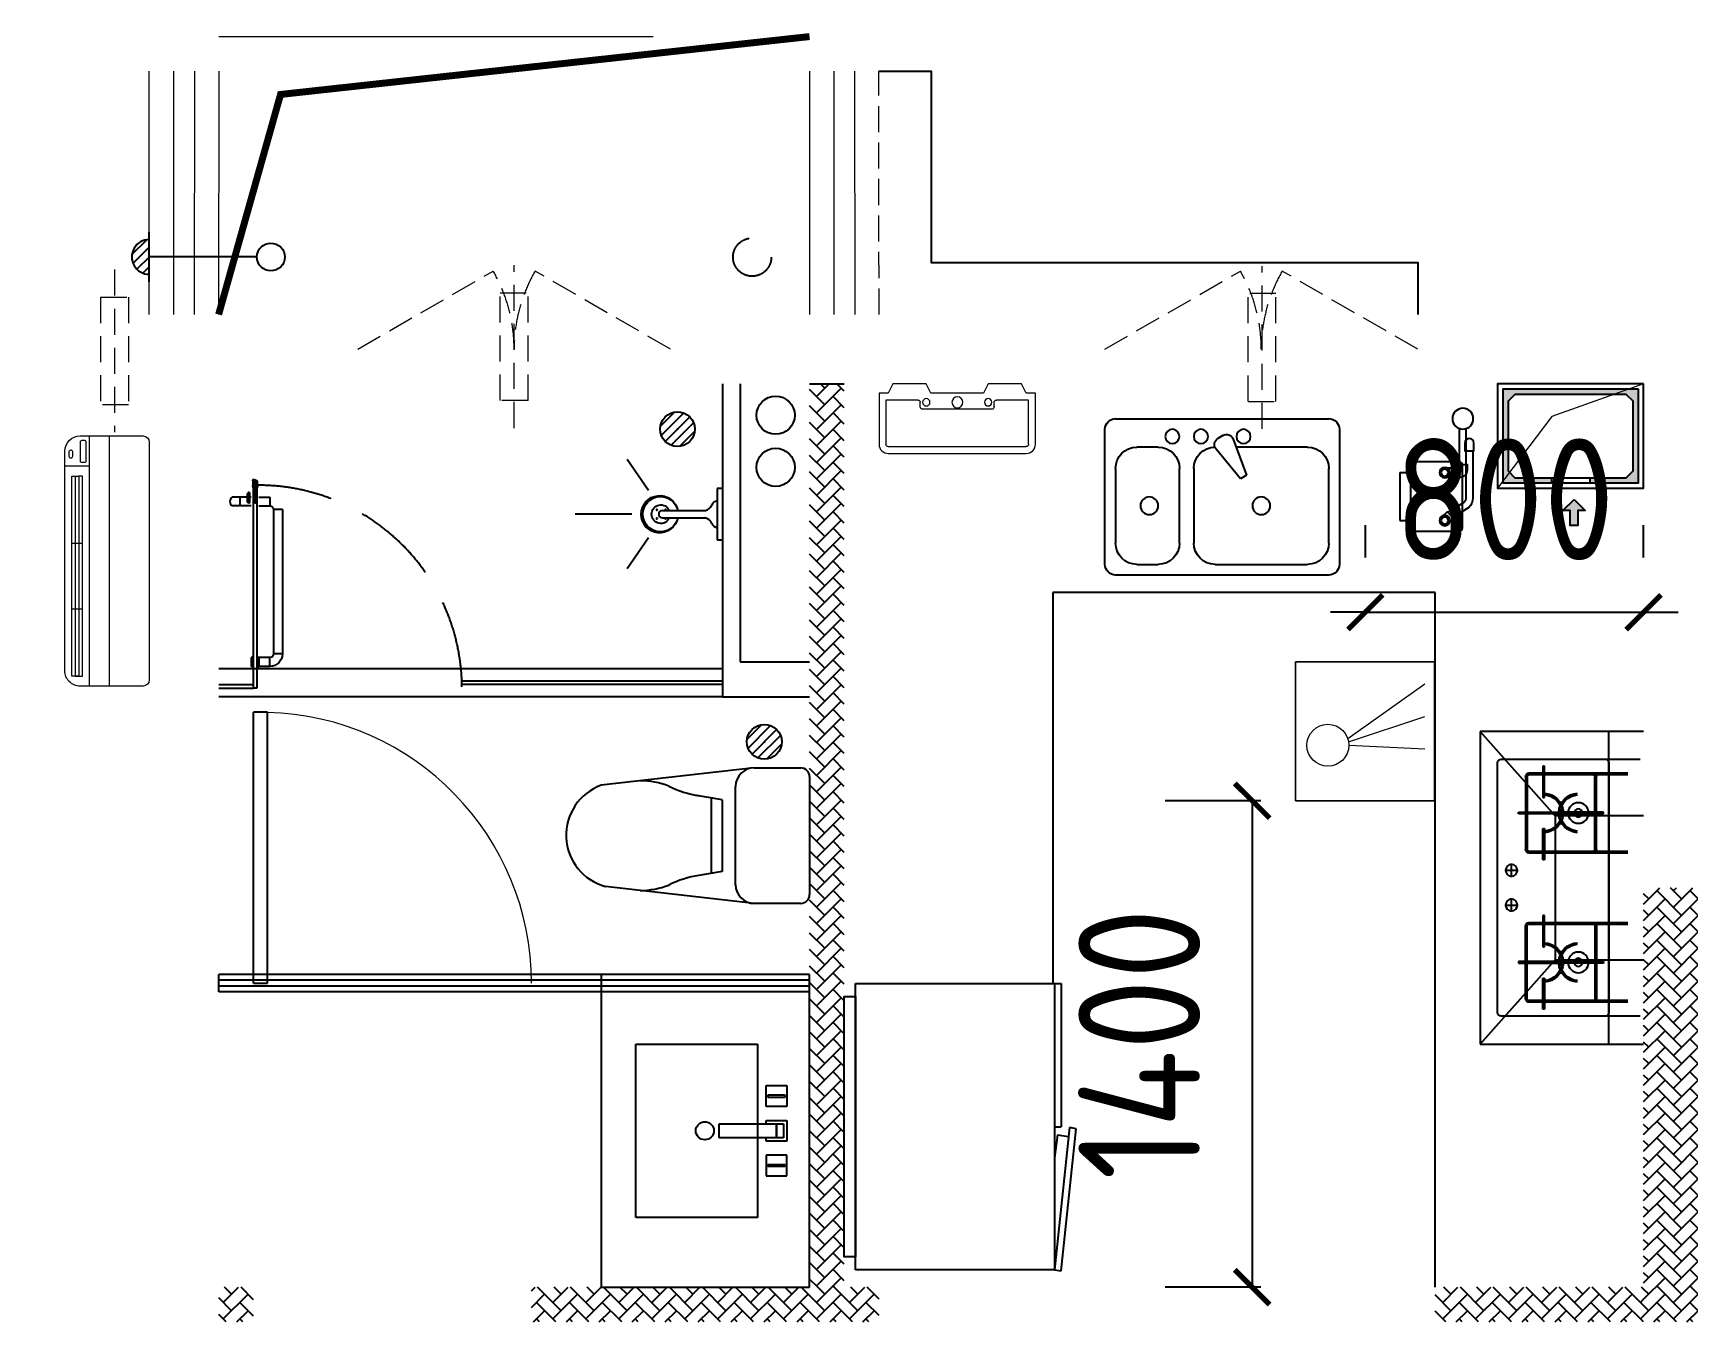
# Model space of a CAD drawing. Extents: x 5031545 to 5313844, y -886381 to -283477.
# Drawn here: x 5273412 to 5278174, y -810391 to -806681 of the extents above; entities that cross this region are included whole.
import ezdxf
from ezdxf.enums import TextEntityAlignment as Align

# ---------------------------------------------------------------- set-up
doc = ezdxf.new("R2010")
doc.units = 0
doc.header["$LTSCALE"] = 1000
doc.header["$MEASUREMENT"] = 0
for name, pattern in [('A户型$0$DASH', [0.35, 0.25, -0.1]), ('DASH', [0.35, 0.25, -0.1]), ('HIDDEN', [0.375, 0.25, -0.125])]:
    doc.linetypes.add(name, pattern=pattern)
doc.layers.get('0').update_dxf_attribs({"linetype": 'CONTINUOUS'})
doc.layers.get('Defpoints').update_dxf_attribs({"linetype": 'CONTINUOUS'})
for name, color, linetype in [('$RECOVER_210609100354-32', 7, 'CONTINUOUS'), ('5fur', 175, 'CONTINUOUS'), ('AH-FURNITURE', 1, 'CONTINUOUS'), ('CURTWALL', 4, 'CONTINUOUS'), ('IP-bath&kitchen-JOHNSON', 4, 'CONTINUOUS'), ('LVTRY', 252, 'CONTINUOUS'), ('P-bath&kitchen-JOHNSON', 4, 'CONTINUOUS'), ('VPIPE-中水', 122, 'CONTINUOUS'), ('VPIPE-凝结', 150, 'CONTINUOUS'), ('VPIPE-雨水', 4, 'DASH'), ('保温', 6, 'CONTINUOUS'), ('建筑-排气道', 252, 'CONTINUOUS'), ('看线', 185, 'CONTINUOUS')]:
    doc.layers.add(name, color=color, linetype=linetype)
for name, color, linetype, lineweight in [('EQUIP-消防', 3, 'CONTINUOUS', 20), ('PUB_HATCH', 8, 'CONTINUOUS', 9), ('WINDOW', 146, 'CONTINUOUS', 20), ('平面-栏杆', 56, 'CONTINUOUS', 15), ('平面-看线', 252, 'CONTINUOUS', 15), ('平面-空调室内机', 176, 'CONTINUOUS', 9), ('平面-空调预留孔', 252, 'CONTINUOUS', 15), ('立面-洞口示意', 252, 'CONTINUOUS', 13)]:
    doc.layers.add(name, color=color, linetype=linetype, lineweight=lineweight)
doc.styles.add('DIM_FONT', font='SIMPLEX', dxfattribs={"width": 0.7, "bigfont": 'GBCBIG'})
doc.styles.get("Standard").update_dxf_attribs({"font": 'gbenor.shx', "bigfont": 'gbcbig.shx'})
doc.dimstyles.get("Standard").update_dxf_attribs({"dimscale": 100, "dimtxt": 3.5, "dimasz": 1, "dimexe": 2.5, "dimexo": 3, "dimgap": 1.5, "dimtad": 1, "dimdec": 0, "dimzin": 0, "dimdsep": 46, "dimtxsty": 'Standard', "dimblk": 'ARCHTICK', "dimcen": 0.09, "dimadec": 0, "dimazin": 0, "dimtfac": 1, "dimtdec": 0, "dimtix": 1, "dimtmove": 2, "dimatfit": 3, "dimfxl": 1, "dimtolj": 1, "dimtzin": 0, "dimarcsym": 0})
pattern_1 = [(45, (0, 0), (0, 47.4157523), [100.584, -33.528]), (135, (23.708, 23.708), (3e-15, 47.4157523), [100.584, -33.528])]

# ---------------------------------------------------------------- blocks, each defined once
blk = doc.blocks.new('$equip$00002651')
for p, q in [((-0.5, 0.5), (-0.5, -0.5)), ((0.5, 0.5), (-0.5, 0.5)), ((0.5, -0.5), (0.5, 0.5)), ((-0.125, -0.052), (0.429, 0.342)), ((-0.119, -0.075), (0.429, 0.108)), ((-0.116, -0.1), (0.429, -0.126)), ((-0.5, -0.5), (0.5, -0.5))]:
    blk.add_line(p, q)
blk.add_lwpolyline([(-0.5, 0.5), (0.5, 0.5), (0.5, -0.5), (-0.5, -0.5), (-0.5, 0.5), (0.5, 0.5)])
blk.add_circle((-0.268, -0.1), 0.151)
for p in [(0, 0.5), (-0.5, 0), (0.5, 0), (0, -0.5)]:
    blk.add_point(p)
at = {"color": 7, "flags": 1}
for tag, height, p in [('A', 0.00002, (0, 0)), ('B', 0.4, (0.762, -0.208))]:
    blk.add_attdef(tag, text='', height=height, dxfattribs=at).set_placement(p, align=Align.MIDDLE_CENTER)
blk = doc.blocks.new('cvxcvxvcxvcx')
blk.add_hatch(color=252).paths.add_polyline_path([(580593.9, 371078.9), (580595.1, 371081.7), (580603.4, 371078.2), (580602.2, 371075.5)])
at = {"layer": '$RECOVER_210609100354-32', "color": 252}
for p, q in [((581943.7, 371358.3), (581943.7, 370458)), ((581993.7, 371358.3), (581993.7, 370558)), ((581993.7, 370558), (582193.7, 370558)), ((581943.7, 370458), (582193.7, 370458))]:
    blk.add_line(p, q, dxfattribs=at)
at = {"color": 252}
for p, q in [((581764.2, 371235.4), (581806.6, 371277.8)), ((581767.1, 371210.1), (581831.9, 371274.9)), ((581778.3, 371193), (581849, 371263.7)), ((581795.4, 371181.8), (581860.2, 371246.6)), ((581820.7, 371178.8), (581863.2, 371221.3)), ((580594.6, 371081.9), (580593, 371082.6)), ((580593.1, 371061.9), (580595.3, 371061.4)), ((580595.3, 371061.4), (580593.1, 371061.4)), ((580605, 371078.1), (580593.3, 371083)), ((580594.6, 371081.9), (580593.3, 371078.6)), ((580602.5, 371074.8), (580593.3, 371078.6)), ((580593.4, 371071.1), (580603.9, 371071.1)), ((580593.4, 371069.8), (580603.9, 371069.8)), ((580593.7, 371069.8), (580593.7, 371048.4)), ((580598.7, 371080.7), (580598.7, 371041.6)), ((580604.2, 371061.8), (580602, 371061.3)), ((580602, 371061.3), (580604.2, 371061.3)), ((580603.8, 371078), (580602.5, 371074.8)), ((580603.7, 371069.8), (580603.7, 371050.2)), ((580604.4, 371077.8), (580603.8, 371078)), ((580633.7, 370413.3), (580593.7, 370413.3)), ((580593.7, 369633.3), (580593.7, 370413.3)), ((580633.7, 369633.3), (580633.7, 370413.3)), ((582014.2, 370335.4), (582056.6, 370377.8)), ((582017.1, 370310.1), (582081.9, 370374.9)), ((582028.3, 370293), (582099, 370363.7)), ((582045.4, 370281.8), (582110.2, 370346.6)), ((582070.7, 370278.8), (582113.2, 370321.3)), ((582034.3, 370253.2), (581594.4, 370203.1)), ((582034.3, 370253.2), (582168.7, 370253.2)), ((582193.7, 370228.2), (582193.7, 369888.2)), ((581981, 369916.4), (581981, 370199.9)), ((581942.4, 370161.4), (581863.6, 370175)), ((581910.4, 370166.9), (581910.4, 369949.5)), ((581942.4, 370161.4), (581942.4, 369955)), ((581942.4, 369955), (581863.6, 369941.4)), ((582034.3, 369863.2), (581606.6, 369911.9)), ((582168.7, 369863.2), (582034.3, 369863.2)), ((580593.7, 369633.3), (580633.7, 369633.3)), ((581693.7, 369458.3), (582043.7, 369458.3)), ((581693.7, 368958.6), (581693.7, 369458.3)), ((582043.7, 369458.3), (582043.7, 368958.6)), ((582068.8, 369278.5), (582068.8, 369338.5)), ((582068.8, 369338.5), (582128.8, 369338.5)), ((582128.8, 369338.5), (582128.8, 369278.5)), ((582128.8, 369278.5), (582068.8, 369278.5)), ((582073.8, 369311.5), (582073.8, 369305.5)), ((582123.8, 369311.5), (582073.8, 369311.5)), ((582073.8, 369305.5), (582123.8, 369305.5)), ((582123.8, 369305.5), (582123.8, 369311.5)), ((581933.8, 369188.5), (581933.8, 369228.5)), ((581933.8, 369228.5), (582098.8, 369228.5)), ((582068.8, 369228.5), (582068.8, 369238.5)), ((582068.8, 369238.5), (582128.8, 369238.5)), ((582098.8, 369188.5), (582098.8, 369228.5)), ((582098.8, 369228.5), (582118.8, 369228.5)), ((582098.8, 369228.5), (582098.8, 369188.5)), ((582118.8, 369228.5), (582118.8, 369188.5)), ((582128.8, 369238.5), (582128.8, 369178.5)), ((582098.8, 369188.5), (581933.8, 369188.5)), ((582068.8, 369178.5), (582068.8, 369188.5)), ((582128.8, 369178.5), (582068.8, 369178.5)), ((582118.8, 369188.5), (582098.8, 369188.5)), ((582128.8, 369138.5), (582068.8, 369138.5)), ((582068.8, 369138.5), (582068.8, 369078.5)), ((582128.8, 369078.5), (582128.8, 369138.5)), ((582073.8, 369105.5), (582073.8, 369111.5)), ((582073.8, 369111.5), (582123.8, 369111.5)), ((582123.8, 369105.5), (582073.8, 369105.5)), ((582123.8, 369111.5), (582123.8, 369105.5)), ((582068.8, 369078.5), (582128.8, 369078.5)), ((582043.7, 368958.6), (581693.7, 368958.6))]:
    blk.add_line(p, q, dxfattribs=at)
blk.add_circle((581892.5, 369208.5), 26, dxfattribs=at)
for centre, radius, start, end in [((580604.7, 371064.9), 13.4, 154.9185, 209.8498), ((580592.8, 371081.9), 1.17, 67.467, 199.9599), ((580572.3, 371074.4), 20.6, 349.1527, 19.9599), ((580592.8, 371082.1), 0.5, 67.467, 199.2391), ((580569.6, 371074), 24, 352.9513, 19.2391), ((580605, 371065.3), 12.4, 158.6522, 196.0549), ((580604.6, 371063.5), 11.7, 190.4823, 204.5814), ((580593.5, 371058.5), 0.5, 209.8498, 24.5814), ((580594.8, 371062.6), 9.42, 335.7717, 351.9846), ((580603.9, 371058.6), 0.5, 155.7717, 331.0221), ((580585.1, 371076.5), 19.5, 343.7516, 2.5342), ((580590, 371065.2), 14.6, 346.2853, 18.1027), ((580604.1, 371077.4), 0.5, 1.9458, 67.267), ((580592.5, 371064.9), 13.5, 331.0221, 24.8476), ((580585.2, 371076.5), 20.5, 343.0997, 2.0085), ((580604.6, 371077.2), 1, 4.2348, 68.4734), ((582034.3, 370199.9), 53.3, 90, 180), ((582168.7, 370228.2), 25, 0, 90), ((581646.3, 370059.4), 152.8, 109.8819, 254.9227), ((581706.8, 369991.8), 224.1, 68.5202, 90), ((581919.7, 370463.4), 293.8, 243.5369, 261.4828), ((581919.7, 369653), 293.8, 98.5172, 116.4631), ((581706.8, 370124.5), 224.1, 270, 291.4798), ((582034.3, 369916.4), 53.3, 180, 270), ((582168.7, 369888.2), 25, 270, 0)]:
    blk.add_arc(centre, radius, start, end, dxfattribs=at)
at = {"color": 252, "lineweight": 13}
blk.add_arc((580613.7, 369633.3), 780, 360, 88.5307, dxfattribs=at)
at = {"color": 252}
for centre in [(581813.7, 371228.3), (582063.7, 370328.3)]:
    blk.add_ellipse(centre, major_axis=(35.4, 35.4), ratio=1, start_param=5.497787, end_param=11.780972, dxfattribs=at)
blk.add_open_spline([(580603.7, 371050.2), (580602.8, 371049.4), (580601, 371047.8), (580597.8, 371051.5), (580595.2, 371049.6), (580593.7, 371048.4)], degree=3, knots=[0, 0, 0, 0, 3.066329, 6.218313, 11.124135, 11.124135, 11.124135, 11.124135], dxfattribs=at)
for p in [(581813.7, 371228.3), (582063.7, 370328.3)]:
    blk.add_point(p, dxfattribs=at)
at = {"layer": 'CURTWALL', "color": 252}
for p, q in [((582193.7, 369658.3), (580493.7, 369658.3)), ((580493.7, 369608.3), (580493.7, 369658.3)), ((582193.7, 369608.3), (582193.7, 369658.3)), ((582193.7, 369641.7), (580493.7, 369641.7)), ((582193.7, 369625), (580493.7, 369625)), ((582193.7, 369608.3), (580493.7, 369608.3))]:
    blk.add_line(p, q, dxfattribs=at)
at = {"layer": 'IP-bath&kitchen-JOHNSON', "color": 252}
for p, q in [((581730.5, 371051.5), (581668.7, 371141)), ((581682.3, 370983.3), (581519, 370983.3)), ((581730.5, 370915.1), (581668.7, 370825.7)), ((581943.7, 370538), (580493.7, 370538)), ((580493.7, 370493), (580593.7, 370493)), ((580493.7, 370483), (580593.7, 370483)), ((580593.7, 370483), (580593.7, 370493)), ((581943.7, 370503), (581193.7, 370503)), ((581193.7, 370493), (581193.7, 370503)), ((581943.7, 370493), (581193.7, 370493)), ((581943.7, 370458), (580493.7, 370458))]:
    blk.add_line(p, q, dxfattribs=at)
at = {"layer": 'IP-bath&kitchen-JOHNSON', "color": 252, "extrusion": (0, 0, -1)}
for centre, major_axis, ratio, start_param, end_param in [((581764.9, 370983.4), (0, 51), 0.990052, 1.778622, 7.646156), ((581765.9, 370983.4), (0, 26.8), 0.994812, 1.973916, 7.450862)]:
    blk.add_ellipse(centre, major_axis=major_axis, ratio=ratio, start_param=start_param, end_param=end_param, dxfattribs=at)
at = {"layer": 'LVTRY', "color": 252}
for p, q in [((580579.2, 371045.4), (580576.9, 371043.1)), ((580576.9, 371017.7), (580576.9, 371043.1)), ((580582.1, 371045.4), (580579.2, 371045.4)), ((580579.2, 371045.4), (580579.2, 371027.9)), ((580582.1, 371045.4), (580582.1, 371015.4)), ((580593.7, 370483), (580593.7, 371069.8)), ((580593.7, 371069.8), (580603.7, 371069.8)), ((580597.4, 371045.4), (580595.7, 371043.6)), ((580595.7, 371043.1), (580595.7, 371043.6)), ((580603.8, 371045.4), (580597.4, 371045.4)), ((580597.4, 371043.1), (580597.4, 371045.4)), ((580600.9, 371045.4), (580598.6, 371043.1)), ((580598.6, 371027.9), (580598.6, 371043.1)), ((580600.9, 371026.3), (580600.9, 371045.4)), ((580603.7, 371069.8), (580603.7, 370483)), ((580603.8, 371015.4), (580603.8, 371045.4)), ((581943.7, 371056.9), (581927.9, 371056.9)), ((581927.9, 371056.9), (581927.9, 370909.7)), ((581943.7, 371056.9), (581943.7, 370909.7)), ((580587.5, 371032.5), (580532.8, 371032.5)), ((580587.5, 371007.1), (580532.8, 371007.1)), ((580555.8, 371007.1), (580555.8, 371032.5)), ((580579.2, 371015.4), (580576.9, 371017.7)), ((580579.2, 371015.4), (580579.2, 371032.8)), ((580582.1, 371015.4), (580579.2, 371015.4)), ((580595.7, 371017.7), (580595.7, 371017.1)), ((580597.4, 371015.4), (580595.7, 371017.1)), ((580597.4, 371017.7), (580597.4, 371015.4)), ((580603.8, 371015.4), (580597.4, 371015.4)), ((580598.6, 371027.9), (580598.6, 371017.7)), ((580600.9, 371015.4), (580598.6, 371017.7)), ((580600.9, 371034.5), (580600.9, 371015.4)), ((580609.4, 371032.5), (580641.1, 371032.5)), ((580609.4, 371007.1), (580641.1, 371007.1)), ((580641.1, 371032.5), (580641.1, 371007.1)), ((580651.4, 370996.7), (580651.4, 370581.1)), ((580676.8, 370996.7), (580651.4, 370996.7)), ((580676.8, 370996.7), (580676.8, 370581)), ((581770.2, 370993.9), (581894.4, 370993.9)), ((581770.2, 370972.9), (581894.4, 370972.9)), ((581927.9, 370909.7), (581943.7, 370909.7)), ((580589.8, 370573), (580588.1, 370571.3)), ((580588.1, 370544.8), (580588.1, 370571.3)), ((580589.8, 370543), (580589.8, 370573)), ((580592.7, 370573), (580589.8, 370573)), ((580592.7, 370543), (580592.7, 370573)), ((580604.2, 370573), (580607.1, 370573)), ((580604.2, 370573), (580604.2, 370543)), ((580607.1, 370573), (580607.1, 370543)), ((580607.1, 370573), (580609.4, 370570.7)), ((580609.4, 370570.7), (580609.4, 370545.3)), ((580641.1, 370570.7), (580609.4, 370570.7)), ((580641.1, 370545.3), (580641.1, 370570.7)), ((580676.8, 370581), (580651.4, 370581.1)), ((580592.7, 370543), (580589.8, 370543)), ((580604.2, 370543), (580607.1, 370543)), ((580607.1, 370543), (580609.4, 370545.3)), ((580641.1, 370545.3), (580609.4, 370545.3)), ((580603.7, 370483), (580593.7, 370483)), ((582193.7, 369658.3), (581593.7, 369658.3)), ((581593.7, 369658.3), (581593.7, 368758.3)), ((582193.7, 368758.3), (582193.7, 369658.3)), ((581593.7, 368758.3), (582193.7, 368758.3))]:
    blk.add_line(p, q, dxfattribs=at)
for centre, radius, start, end in [((580541.3, 371019.8), 15.3, 124.0384, 235.947), ((581770.2, 370983.4), 10.5, 89.9915, 269.9915), ((581886.2, 371022.4), 29.7, 286.0573, 334.4592), ((581927.3, 371006.5), 14.6, 87.5818, 167.6166), ((581886, 370944.1), 29.9, 25.5934, 74.1055), ((581927.3, 370960.2), 14.6, 192.3665, 272.4012)]:
    blk.add_arc(centre, radius, start, end, dxfattribs=at)
at = {"layer": 'LVTRY', "color": 252, "extrusion": (0, 0, -1)}
for centre, major_axis, ratio, start_param, end_param in [((581762.4, 370983.4), (0, 53.6), 0.987577, 1.76809, 7.656688), ((580641, 370996.7), (7.33, 7.33), 1, -0.78527, 0.785526), ((581754.5, 370995.9), (-1.43, 0), 0.85, -1.570796, 4.712389), ((581778.9, 370995.9), (-1.43, 0), 0.85, 4.712389, 10.995574), ((581754.5, 370970.9), (-1.43, 0), 0.85, -1.570796, 4.712389), ((581778.9, 370970.9), (-1.43, 0), 0.85, -1.570796, 4.712389), ((580641.1, 370581.1), (7.33, 7.33), 1, 0.785526, 2.356322), ((580641.1, 370581.1), (-25.3, 25.3), 1, 2.356322, 3.927118)]:
    blk.add_ellipse(centre, major_axis=major_axis, ratio=ratio, start_param=start_param, end_param=end_param, dxfattribs=at)
at = {"layer": 'P-bath&kitchen-JOHNSON', "color": 252, "linetype": 'DASH'}
blk.add_arc((580607.5, 370480.6), 586.2, 0.6078, 90.2033, dxfattribs=at)
blk = doc.blocks.new('A$C001338C2')
at = {"color": 8}
for p, q in [((845, 303.6), (55, 303.6)), ((109.1, 214.8), (109.1, 303.6)), ((0, 248.6), (0, 22)), ((900, 22), (900, 248.6)), ((22, 0), (878, 0))]:
    blk.add_line(p, q, dxfattribs=at)
at = {"color": 8, "lineweight": 5}
for p, q in [((864.6, 278.7), (144.5, 278.7)), ((144.5, 278.7), (144.5, 265.8)), ((387, 278.7), (144.5, 278.7)), ((144.5, 278.7), (144.5, 252.9)), ((144.5, 265.8), (864.6, 265.8)), ((144.5, 239.9), (144.5, 252.9)), ((144.5, 252.9), (864.6, 252.9)), ((864.6, 239.9), (144.5, 239.9)), ((387, 239.9), (387, 278.7)), ((622, 239.9), (387, 239.9)), ((864.6, 278.7), (622, 278.7)), ((622, 278.7), (622, 239.9)), ((864.6, 252.9), (864.6, 278.7)), ((864.6, 265.8), (864.6, 239.9)), ((900, 214.8), (0, 214.8)), ((900, 143.2), (0, 143.2))]:
    blk.add_line(p, q, dxfattribs=at)
at = {"color": 8}
for points in [[(89.2, 226.4), (22.2, 226.4, -0.414214), (16.7, 231.9), (16.7, 243.1, -0.414214), (22.2, 248.6), (89.2, 248.6, -0.414214), (94.7, 243.1), (94.7, 231.9, -0.414214)], [(73.1, 275), (56.8, 275, -0.414214), (51.3, 280.5), (51.3, 283.4, -0.414214), (56.8, 288.9), (73.1, 288.9, -0.414214), (78.6, 283.4), (78.6, 280.5, -0.414214)]]:
    blk.add_lwpolyline(points, format="xyb", close=True, dxfattribs=at)
for centre, radius, start, end in [((55, 248.6), 55, 90, 180), ((845, 248.6), 55, 360, 90), ((22, 22), 22, 180, 270), ((878, 22), 22, 270, 360)]:
    blk.add_arc(centre, radius, start, end, dxfattribs=at)
blk = doc.blocks.new('dongkong')
at = {"layer": '平面-空调预留孔', "color": 8, "linetype": 'HIDDEN', "ltscale": 0.3}
for p, q in [((-603796, 210899.9), (-603796, 210431.5)), ((-603836, 210821), (-603836, 210510.8)), ((-603836, 210821), (-603756, 210821)), ((-603756, 210821), (-603756, 210510.8))]:
    blk.add_line(p, q, dxfattribs=at)
blk.add_lwpolyline([(-603756, 210510.8), (-603836, 210510.8)], dxfattribs=at)
blk = doc.blocks.new('VDVDVDCZSCCS')
at = {"layer": '保温', "linetype": 'ByBlock', "ltscale": 10}
h = blk.add_hatch(dxfattribs=at)
h.set_pattern_fill('AR-HBONE', color=251, scale=55)
h.set_pattern_definition(pattern_1)
h.paths.add_polyline_path([(542916.6, 373623.7), (542916.7, 371023.7), (543016.6, 371023.7), (543016.5, 373623.7)])
h = blk.add_hatch(dxfattribs=at)
h.set_pattern_fill('AR-HBONE', color=251, scale=55)
h.set_pattern_definition(pattern_1)
h.paths.add_polyline_path([(545316.6, 372173.7), (545316.7, 370923.7), (545516.7, 370923.7), (545516.6, 372173.7)])
h = blk.add_hatch(dxfattribs=at)
h.set_pattern_fill('AR-HBONE', color=251, scale=55)
h.set_pattern_definition(pattern_1)
h.paths.add_polyline_path([(541316.7, 370923.7), (541316.7, 371023.7), (541216.7, 371023.7), (541216.7, 370923.7)])
h = blk.add_hatch(dxfattribs=at)
h.set_pattern_fill('AR-HBONE', color=251, scale=55)
h.set_pattern_definition(pattern_1)
edge = h.paths.add_edge_path()
edge.add_line((543116.6, 370923.7), (543116.6, 371023.7))
edge.add_line((543115.5, 371023.7), (542116.7, 371023.7))
edge.add_line((542116.7, 371023.7), (542116.7, 370923.7))
edge.add_line((542116.7, 370923.7), (543116.6, 370923.7))
h = blk.add_hatch(dxfattribs=at)
h.set_pattern_fill('AR-HBONE', color=251, scale=55)
h.set_pattern_definition(pattern_1)
h.paths.add_polyline_path([(545316.7, 370923.7), (545316.7, 371023.7), (544716.7, 371023.7), (544716.7, 370923.7)])
at = {"layer": '保温', "color": 251, "linetype": 'ByBlock', "ltscale": 10}
blk.add_line((542916.6, 373623.7), (543016.6, 373623.7), dxfattribs=at)
blk = doc.blocks.new('*U140')
h = blk.add_hatch(color=5)
h.set_gradient(color1=(0, 0, 255), rotation=180, tint=1)
h.paths.add_polyline_path([(0, 0), (-6.35, -6.35), (-6.35, -2.159), (-15, -2.159), (-15, 2.159), (-6.35, 2.159), (-6.35, 6.35)])
at = {"color": 0, "linetype": 'Continuous'}
blk.add_lwpolyline([(0, 0), (-6.35, -6.35), (-6.35, -2.159), (-15, -2.159), (-15, 2.159), (-6.35, 2.159), (-6.35, 6.35)], close=True, dxfattribs=at)
blk = doc.blocks.new('vcxvcdfvdxv')
at = {"layer": 'PUB_HATCH'}
blk.add_hatch(color=252, dxfattribs=at).paths.add_polyline_path([(582308.7, 371343.3), (582308.7, 371073.3), (582448.7, 371073.3), (582448.7, 371088.3), (582343.7, 371088.3), (582323.7, 371108.3), (582323.7, 371308.3), (582343.7, 371328.3), (582663.7, 371328.3), (582683.7, 371308.3), (582683.7, 371108.3), (582663.7, 371088.3), (582558.7, 371088.3), (582558.7, 371073.3), (582698.7, 371073.3), (582698.7, 371343.3)])
at = {"layer": 'AH-FURNITURE', "color": 252}
for p, q in [((582803.7, 371125.8), (582803.7, 371230)), ((582823.7, 371125.8), (582823.7, 371230)), ((582784.7, 371165.8), (582784.7, 371030.8)), ((582804.7, 371165.8), (582804.7, 371030.8)), ((582843.2, 371113.3), (582836.2, 371113.3)), ((582843.2, 371093.3), (582836.2, 371093.3)), ((582994.7, 371103.3), (582964.7, 371103.3)), ((582994.7, 371103.3), (582994.7, 370965.3)), ((582796.4, 371002.5), (582842.7, 370974.2)), ((582810.5, 371016.6), (582856.8, 370988.3)), ((582994.7, 370965.3), (582964.7, 370965.3))]:
    blk.add_line(p, q, dxfattribs=at)
for points in [[(582781.7, 371188.3, -1), (582807.7, 371188.3), (582807.7, 371165.8), (582781.7, 371165.8)], [(582964.7, 371124.3), (582964.7, 370944.3, -0.414214), (582954.7, 370934.3), (582824.7, 370934.3, -0.414214), (582814.7, 370944.3), (582814.7, 371124.3, -0.414214), (582824.7, 371134.3), (582954.7, 371134.3, -0.414214)], [(582836.2, 371090.3), (582820.7, 371090.3, -0.414214), (582800.7, 371110.3), (582800.7, 371125.8), (582826.7, 371125.8), (582826.7, 371116.3), (582836.2, 371116.3)], [(582865.7, 371116.3, -1), (582865.7, 371090.3), (582843.2, 371090.3), (582843.2, 371116.3)], [(582874.9, 370974.5, -1), (582856.5, 370956.1), (582840.6, 370972), (582859, 370990.4)]]:
    blk.add_lwpolyline(points, format="xyb", close=True, dxfattribs=at)
for centre, radius in [((582813.7, 371258.3), 30), ((582865.7, 371103.3), 15), ((582865.7, 371103.3), 10), ((582865.7, 370965.3), 15), ((582865.7, 370965.3), 10)]:
    blk.add_circle(centre, radius, dxfattribs=at)
for radius in [40, 20]:
    blk.add_arc((582824.7, 371030.8), radius, 180, 225, dxfattribs=at)
at = {"layer": 'LVTRY', "color": 252}
for p, q in [((583168.7, 371227.7), (583168.7, 370839)), ((583813, 371258.3), (583199.4, 371258.3)), ((583843.7, 370839), (583843.7, 371227.7)), ((583474.8, 371199.4), (583436, 371095.8)), ((583504.1, 371209.9), (583518.4, 371201.7)), ((583260.7, 371176.5), (583466.2, 371176.5)), ((583453.7, 371085.6), (583524, 371171)), ((583690.3, 371176.5), (583751.6, 371176.5)), ((582448.7, 371088.3), (582448.7, 371073.3)), ((582558.7, 371088.3), (582558.7, 371073.3)), ((583199.4, 370900.4), (583199.4, 371115.2)), ((583436, 371095.8), (583453.7, 371085.6)), ((583588, 371115.2), (583588, 370900.4)), ((583628.9, 370900.4), (583628.9, 371115.2)), ((583813, 371115.2), (583813, 370900.4)), ((583199.4, 370808.3), (583813, 370808.3)), ((583526.6, 370839), (583260.7, 370839)), ((583751.6, 370839), (583690.3, 370839)), ((582893.7, 368758.3), (582893.7, 370758.3)), ((582893.7, 370758.3), (583993.7, 370758.3)), ((583993.7, 370758.3), (583993.7, 369632.3)), ((582293.7, 370358.3), (582763.9, 370358.3)), ((582393.7, 369458.3), (582393.7, 370358.3)), ((582547.9, 370115.4), (582763.9, 370358.3)), ((582763.9, 370358.3), (582763.9, 369458.3)), ((582703.7, 370278.3), (582303.7, 370278.3)), ((582338.7, 370238.3), (582623.7, 370238.3)), ((582338.7, 370233.3), (582623.7, 370233.3)), ((582393.7, 370268.3), (582393.7, 369548.3)), ((582428.7, 370018.3), (582428.7, 370228.3)), ((582433.7, 370018.3), (582433.7, 370228.3)), ((582578.9, 370168.3), (582578.9, 370258.3)), ((582578.9, 370258.3), (582583.4, 370258.3)), ((582583.4, 370258.3), (582583.4, 370168.3)), ((582628.7, 370228.3), (582628.7, 370018.3)), ((582633.7, 370228.3), (582633.7, 370018.3)), ((582713.7, 369548.3), (582713.7, 370268.3)), ((582583.4, 370168.3), (582578.9, 370168.3)), ((582293.7, 370115.4), (582547.9, 370115.4)), ((582393.7, 369700.3), (582393.7, 370115.4)), ((582408.7, 370125.6), (582536.2, 370125.6)), ((582408.7, 370121.1), (582408.7, 370125.6)), ((582536.2, 370121.1), (582408.7, 370121.1)), ((582653.7, 370125.6), (582526.2, 370125.6)), ((582526.2, 370125.6), (582526.2, 370121.1)), ((582526.2, 370121.1), (582653.7, 370121.1)), ((582536.2, 370125.6), (582536.2, 370121.1)), ((582547.9, 370115.4), (582547.9, 369700.3)), ((582653.7, 370121.1), (582653.7, 370125.6)), ((582583.4, 370078.3), (582578.9, 370078.3)), ((582578.9, 370078.3), (582578.9, 369988.3)), ((582583.4, 369988.3), (582583.4, 370078.3)), ((582623.7, 370013.3), (582338.7, 370013.3)), ((582623.7, 370008.3), (582338.7, 370008.3)), ((582578.9, 369988.3), (582583.4, 369988.3)), ((582693.1, 369958.3), (582654.3, 369958.3)), ((582673.7, 369938.9), (582673.7, 369977.7)), ((582693.1, 369858.3), (582654.3, 369858.3)), ((582673.7, 369838.9), (582673.7, 369877.7)), ((582623.7, 369808.3), (582338.7, 369808.3)), ((582623.7, 369803.3), (582338.7, 369803.3)), ((582428.7, 369798.3), (582428.7, 369588.3)), ((582433.7, 369798.3), (582433.7, 369588.3)), ((582578.9, 369738.3), (582578.9, 369828.3)), ((582578.9, 369828.3), (582583.4, 369828.3)), ((582583.4, 369828.3), (582583.4, 369738.3)), ((582628.7, 369588.3), (582628.7, 369798.3)), ((582633.7, 369588.3), (582633.7, 369798.3)), ((582583.4, 369738.3), (582578.9, 369738.3)), ((582547.9, 369700.3), (582293.7, 369700.3)), ((582536.2, 369695.6), (582408.7, 369695.6)), ((582408.7, 369695.6), (582408.7, 369691.1)), ((582408.7, 369691.1), (582536.2, 369691.1)), ((582526.2, 369691.1), (582526.2, 369695.6)), ((582526.2, 369695.6), (582653.7, 369695.6)), ((582653.7, 369691.1), (582526.2, 369691.1)), ((582536.2, 369691.1), (582536.2, 369695.6)), ((582763.9, 369458.3), (582547.9, 369700.3)), ((582653.7, 369695.6), (582653.7, 369691.1)), ((582583.4, 369648.3), (582578.9, 369648.3)), ((582578.9, 369648.3), (582578.9, 369558.3)), ((582583.4, 369558.3), (582583.4, 369648.3)), ((583969.7, 369632.3), (583969.7, 369220.3)), ((583988.9, 369632.3), (583969.7, 369632.3)), ((583988.9, 369632.3), (583988.9, 368808.3)), ((584561.7, 369632.3), (583988.9, 369632.3)), ((584561.7, 368808.3), (584561.7, 369632.3)), ((582338.7, 369583.3), (582623.7, 369583.3)), ((582338.7, 369578.3), (582623.7, 369578.3)), ((582303.7, 369538.3), (582703.7, 369538.3)), ((582578.9, 369558.3), (582583.4, 369558.3)), ((582763.9, 369458.3), (582293.7, 369458.3)), ((583926.2, 369214.5), (583945.2, 369217.5)), ((583969.9, 368805.4), (583926.2, 369214.5)), ((583945.2, 369217.5), (583988.9, 368808.3)), ((583980.1, 369197), (583948.5, 369192.2)), ((583988.9, 369220.3), (583969.7, 369220.3)), ((583980.1, 369197), (583988.9, 369130.7)), ((583988.9, 368808.3), (583969.9, 368805.4)), ((583985.2, 368831.8), (583988.9, 368832.4)), ((583988.9, 368808.3), (584561.7, 368808.3))]:
    blk.add_line(p, q, dxfattribs=at)
for points in [[(582293.7, 371358.3), (582713.7, 371358.3), (582713.7, 371058.3), (582293.7, 371058.3)], [(582308.7, 371343.3), (582698.7, 371343.3), (582698.7, 371073.3), (582308.7, 371073.3)], [(582663.7, 371088.3), (582343.7, 371088.3), (582323.7, 371108.3), (582323.7, 371308.3), (582343.7, 371328.3), (582663.7, 371328.3), (582683.7, 371308.3), (582683.7, 371108.3), (582663.7, 371088.3)], [(584561.7, 368845.2), (584593.7, 368845.2), (584593.7, 369595.5), (584561.7, 369595.5)]]:
    blk.add_lwpolyline(points, close=True, dxfattribs=at)
for centre, radius in [((583444.8, 371207.2), 20.5), ((583567.5, 371207.2), 20.5), ((583649.4, 371207.2), 20.5), ((583393.7, 371007.8), 25.6), ((583715.8, 371007.8), 25.6), ((582481.2, 370123.3), 29.7), ((582481.2, 370123.3), 11.7), ((582673.7, 369958.3), 17), ((582673.7, 369858.3), 17), ((582481.2, 369693.3), 29.7), ((582481.2, 369693.3), 11.7)]:
    blk.add_circle(centre, radius, dxfattribs=at)
for centre, radius, start, end in [((583199.4, 371227.7), 30.7, 90, 180), ((583813, 371227.7), 30.7, 360, 90), ((583493.9, 371192.2), 20.5, 60, 159.4623), ((583508.2, 371184), 20.5, 320.5377, 60), ((583260.7, 371115.2), 61.4, 90, 180), ((583526.6, 371115.2), 61.4, 360, 90), ((583690.3, 371115.2), 61.4, 90, 180), ((583751.6, 371115.2), 61.4, 360, 90), ((583260.7, 370900.4), 61.4, 180, 270), ((583526.6, 370900.4), 61.4, 270, 360), ((583690.3, 370900.4), 61.4, 180, 270), ((583751.6, 370900.4), 61.4, 270, 360), ((583199.4, 370839), 30.7, 180, 270), ((583813, 370839), 30.7, 270, 360), ((582403.7, 370268.3), 10, 90, 180), ((582703.7, 370268.3), 10, 0, 90), ((582438.7, 370228.3), 10, 90, 180), ((582438.7, 370228.3), 5, 90, 180), ((582623.7, 370228.3), 10, 0, 90), ((582623.7, 370228.3), 5, 0, 90), ((582481.2, 370123.3), 56.7, 2.2742, 87.7258), ((582581.2, 370123.3), 56.7, 92.2742, 177.7258), ((582481.2, 370123.3), 52.2, 2.4704, 87.5296), ((582581.2, 370123.3), 52.2, 92.4704, 177.5296), ((582481.2, 370123.3), 56.7, 272.2742, 357.7258), ((582481.2, 370123.3), 52.2, 272.4704, 357.5296), ((582581.2, 370123.3), 56.7, 182.2742, 267.7258), ((582581.2, 370123.3), 52.2, 182.4704, 267.5296), ((582438.7, 370018.3), 10, 180, 270), ((582438.7, 370018.3), 5, 180, 270), ((582623.7, 370018.3), 5, 270, 0), ((582623.7, 370018.3), 10, 270, 0), ((582438.7, 369798.3), 10, 90, 180), ((582438.7, 369798.3), 5, 90, 180), ((582623.7, 369798.3), 10, 0, 90), ((582623.7, 369798.3), 5, 0, 90), ((582481.2, 369693.3), 56.7, 2.2742, 87.7258), ((582581.2, 369693.3), 56.7, 92.2742, 177.7258), ((582481.2, 369693.3), 52.2, 2.4704, 87.5296), ((582581.2, 369693.3), 52.2, 92.4704, 177.5296), ((582481.2, 369693.3), 56.7, 272.2742, 357.7258), ((582481.2, 369693.3), 52.2, 272.4704, 357.5296), ((582581.2, 369693.3), 56.7, 182.2742, 267.7258), ((582581.2, 369693.3), 52.2, 182.4704, 267.5296), ((582438.7, 369588.3), 10, 180, 270), ((582438.7, 369588.3), 5, 180, 270), ((582623.7, 369588.3), 5, 270, 0), ((582623.7, 369588.3), 10, 270, 0), ((582403.7, 369548.3), 10, 180, 270), ((582703.7, 369548.3), 10, 270, 0)]:
    blk.add_arc(centre, radius, start, end, dxfattribs=at)
at = {"layer": '平面-空调预留孔', "color": 252}
for p, q in [((584063.5, 371184.7), (584063.5, 371312.1)), ((584063.5, 371312.1), (584155.9, 371312.1)), ((584162.5, 371292.3), (584162.5, 371305.5)), ((584169.1, 371285.7), (584368.3, 371285.7)), ((584374.9, 371292.3), (584374.9, 371305.5)), ((584381.5, 371312.1), (584473.9, 371312.1)), ((584473.9, 371312.1), (584473.9, 371184.7)), ((584467.3, 371178.1), (584070.1, 371178.1))]:
    blk.add_line(p, q, dxfattribs=at)
blk.add_lwpolyline([(584344.5, 371331.9), (584357.7, 371358.3), (584454.1, 371358.3), (584467.3, 371331.9), (584493.7, 371331.9), (584493.7, 371184.7, -0.414214), (584467.3, 371158.3), (584070.1, 371158.3, -0.414214), (584043.7, 371184.7), (584043.7, 371331.9), (584070.1, 371331.9), (584083.3, 371358.3), (584179.6, 371358.3), (584192.8, 371331.9)], format="xyb", close=True, dxfattribs=at)
for centre, radius in [((584268.1, 371305.5), 15.8), ((584179.6, 371305.5), 10.6), ((584357.7, 371305.5), 10.6)]:
    blk.add_circle(centre, radius, dxfattribs=at)
for centre, start, end in [((584155.9, 371305.5), 360, 90), ((584169.1, 371292.3), 180, 270), ((584368.3, 371292.3), 270, 0), ((584381.5, 371305.5), 90, 180), ((584070.1, 371184.7), 180, 270), ((584467.3, 371184.7), 270, 0)]:
    blk.add_arc(centre, 6.6, start, end, dxfattribs=at)
at = {"layer": '立面-洞口示意', "color": 252}
blk.add_lwpolyline([(582293.7, 371358.3), (582557.2, 371264.4), (582713.7, 371058.3)], dxfattribs=at)
at = {"layer": '建筑-排气道', "color": 252, "xscale": -5, "yscale": 5, "zscale": 5, "rotation": 270}
blk.add_blockref('*U140', (582493.8, 371026), dxfattribs=at)
at = {"layer": 'LVTRY', "color": 252, "style": 'DIM_FONT', "width": 0.8, "flags": 9}
for tag in ['XSIZE', 'YSIZE']:
    blk.add_attdef(tag, (583506.2, 371257.3), '', height=0.5, rotation=90, dxfattribs=at)
blk = doc.blocks.new('A$C7A951E79')
at = {"layer": 'LVTRY'}
for p, q in [((-7.1, 49.5), (-49.5, 7.1)), ((0, -71.2), (0, 71.5)), ((0, 28.3), (-46.5, -18.3)), ((0, 0), (-35.4, -35.4)), ((0, -28.3), (-18.3, -46.5))]:
    blk.add_line(p, q, dxfattribs=at)
blk.add_arc((0, 0.2), 49.9, 89.9757, 269.9757, dxfattribs=at)
blk.add_point((0, 0), dxfattribs=at)
blk = doc.blocks.new('GFGDGDGDGDRGDSAED')
blk.add_blockref('A$C7A951E79', (711516.4, 605614.2))
blk = doc.blocks.new('VDGVDVXVE')
at = {"layer": '5fur', "color": 252, "linetype": 'A户型$0$DASH'}
blk.add_arc((580807.5, 368297.5), 1301.7, 282.3121, 282.3121, dxfattribs=at)
blk = doc.blocks.new('A$C547B2CCF')
at = {"color": 252, "const_width": 20}
blk.add_lwpolyline([(29299.7, 11000), (29477.9, 11633.4), (31000, 11800)], dxfattribs=at)
at = {"layer": 'VPIPE-中水', "color": 252, "linetype": 'Continuous'}
for centre in [(30902.5, 10710), (30902.5, 10560)]:
    blk.add_circle(centre, 55, dxfattribs=at)
at = {"layer": 'VPIPE-凝结', "color": 252, "ltscale": 0.1}
blk.add_line((29410, 11165.5), (29099.8, 11165.5), dxfattribs=at)
at = {"layer": 'VPIPE-凝结', "color": 252}
blk.add_circle((29450, 11165.5), 40, dxfattribs=at)
at = {"layer": 'VPIPE-雨水', "color": 252}
blk.add_circle((30835, 11165), 55, dxfattribs=at)
at = {"layer": 'WINDOW', "color": 252, "linetype": 'DASH', "ltscale": 0.3}
for points in [[(29700, 10900), (30089.8, 11124.9, -0.131605), (30150, 10900)], [(30600, 10900), (30210.3, 11124.9, 0.131605), (30150, 10900)], [(31850, 10900), (32239.8, 11124.9, -0.131605), (32300, 10900)], [(32750, 10900), (32360.3, 11124.9, 0.131605), (32300, 10900)]]:
    blk.add_lwpolyline(points, format="xyb", dxfattribs=at)
at = {"layer": '平面-栏杆', "color": 252}
for points in [[(29170, 11700), (29169.7, 11000)], [(29230, 11700), (29229.7, 11000)], [(31069.7, 11700), (31070, 11000)], [(31129.7, 11700), (31130, 11000)]]:
    blk.add_lwpolyline(points, dxfattribs=at)
at = {"layer": '平面-看线', "color": 252}
blk.add_line((29099.7, 11000), (29100, 11700), dxfattribs=at)
at = {"layer": '平面-看线', "color": 252, "linetype": 'DASH', "ltscale": 0.3}
blk.add_line((31200, 11000), (31199.7, 11700), dxfattribs=at)
at = {"layer": '平面-看线', "color": 252}
for points in [[(29300, 11800), (30550.1, 11800)], [(29300, 11700), (29299.7, 11000)], [(30999.7, 11700), (31000, 11000)]]:
    blk.add_lwpolyline(points, dxfattribs=at)
at = {"layer": '看线', "color": 252, "ltscale": 0.5}
blk.add_lwpolyline([(31199.7, 11700), (31349.7, 11700), (31349.7, 11150), (32750, 11150), (32750, 11000)], dxfattribs=at)
at = {"color": 252}
for name, p in [('GFGDGDGDGDRGDSAED', (-682416.6, -594448.8)), ('VDGVDVXVE', (-551193.7, -360558.3)), ('VDVDVDCZSCCS', (-511916.6, -362823.7)), ('cvxcvxvcxvcx', (-551193.7, -360558.3))]:
    blk.add_blockref(name, p, dxfattribs=at)
at = {"color": 252, "xscale": -1}
blk.add_blockref('vcxvcdfvdxv', (615693.7, -360558.3), dxfattribs=at)
at = {"layer": '平面-空调室内机', "color": 252, "ltscale": 0.3}
blk.add_blockref('dongkong', (632796.2, -199770.7), dxfattribs=at)
at = {"layer": '平面-空调室内机', "color": 252, "ltscale": 0.3, "rotation": 180}
blk.add_blockref('dongkong', (-573646, 221573.1), dxfattribs=at)
at = {"layer": '平面-空调室内机', "color": 252, "ltscale": 0.3, "xscale": -1, "rotation": 180}
blk.add_blockref('dongkong', (636098.2, 221570.8), dxfattribs=at)
at = {"layer": '平面-空调预留孔', "color": 252, "xscale": -0.8000000000465648, "yscale": 0.8000000000465648, "zscale": 0.8000000000465646, "rotation": 89.99999976656984}
blk.add_blockref('A$C001338C2', (29100, 10650.3), dxfattribs=at)
blk = doc.blocks.new('_ArchTick')
at = {"color": 0, "linetype": 'ByBlock', "const_width": 0.15}
blk.add_lwpolyline([(-0.5, -0.5), (0.5, 0.5)], dxfattribs=at)
blk = doc.blocks.new('*D174')
at = {"color": 0, "lineweight": -2, "transparency": 16777216}
for p, q in [((5277245.7, -808190.8), (5277245.7, -808098.1)), ((5278046.1, -808191.2), (5278046.1, -808098.1)), ((5277245.7, -808348.1), (5277145.7, -808348.1)), ((5277245.7, -808348.1), (5278046.1, -808348.1)), ((5278046.1, -808348.1), (5278146.1, -808348.1))]:
    blk.add_line(p, q, dxfattribs=at)
at = {"layer": 'Defpoints', "color": 0, "transparency": 16777216}
for p in [(5278046.1, -808348.1), (5277245.7, -808490.8), (5278046.1, -808491.2)]:
    blk.add_point(p, dxfattribs=at)
at = {"color": 0, "lineweight": -2, "transparency": 16777216, "xscale": 100, "yscale": 100, "zscale": 100}
blk.add_blockref('_ArchTick', (5277245.7, -808348.1), dxfattribs=at)
at = {"color": 0, "lineweight": -2, "transparency": 16777216, "xscale": 100, "yscale": 100, "zscale": 100, "rotation": 180}
blk.add_blockref('_ArchTick', (5278046.1, -808348.1), dxfattribs=at)
at = {"color": 0, "transparency": 16777216, "insert": (5277645.9, -808023.1), "char_height": 350, "attachment_point": 5}
blk.add_mtext('\\A1;800', dxfattribs=at)
blk = doc.blocks.new('*D175')
at = {"color": 0, "lineweight": -2, "transparency": 16777216}
for p, q in [((5276944.8, -808891.2), (5276669.9, -808891.2)), ((5276919.9, -808891.2), (5276919.9, -810291.2)), ((5276944.8, -810291.2), (5276669.9, -810291.2))]:
    blk.add_line(p, q, dxfattribs=at)
at = {"layer": 'Defpoints', "color": 0, "transparency": 16777216}
for p in [(5277244.8, -808891.2), (5276919.9, -810291.2), (5277244.8, -810291.2)]:
    blk.add_point(p, dxfattribs=at)
at = {"color": 0, "lineweight": -2, "transparency": 16777216, "xscale": 100, "yscale": 100, "zscale": 100}
for p, rotation in [((5276919.9, -808891.2), 90), ((5276919.9, -810291.2), 270)]:
    blk.add_blockref('_ArchTick', p, dxfattribs=dict(at, rotation=rotation))
at = {"color": 0, "transparency": 16777216, "insert": (5276594.9, -809591.2), "char_height": 350, "attachment_point": 5, "rotation": 90}
blk.add_mtext('\\A1;1400', dxfattribs=at)

msp = doc.modelspace()

# ---------------------------------------------------------------- block references
at = {"color": 2}
msp.add_blockref('A$C547B2CCF', (5244646.1, -818491.2), dxfattribs=at)
at = {"layer": 'EQUIP-消防', "color": 2, "xscale": 400, "yscale": 400, "zscale": 400}
msp.add_blockref('$equip$00002651', (5277244.8, -808691.2), dxfattribs=at)

# ---------------------------------------------------------------- dimensions: what is measured, and where the dimension line sits
dim = msp.add_linear_dim(base=(5278046.1, -808348.1), p1=(5277245.7, -808490.8), p2=(5278046.1, -808491.2), dimstyle='Standard', override={"dimzin": 8})
dim.commit()
dim.dimension.update_dxf_attribs({"geometry": '*D174', "text_midpoint": (5277645.9, -808023.1)})
dim = msp.add_linear_dim(base=(5276919.9, -810291.2), p1=(5277244.8, -808891.2), p2=(5277244.8, -810291.2), angle=90, dimstyle='Standard', override={"dimzin": 8})
dim.commit()
dim.dimension.update_dxf_attribs({"geometry": '*D175', "text_midpoint": (5276594.9, -809591.2)})

doc.saveas('drawing.dxf')
